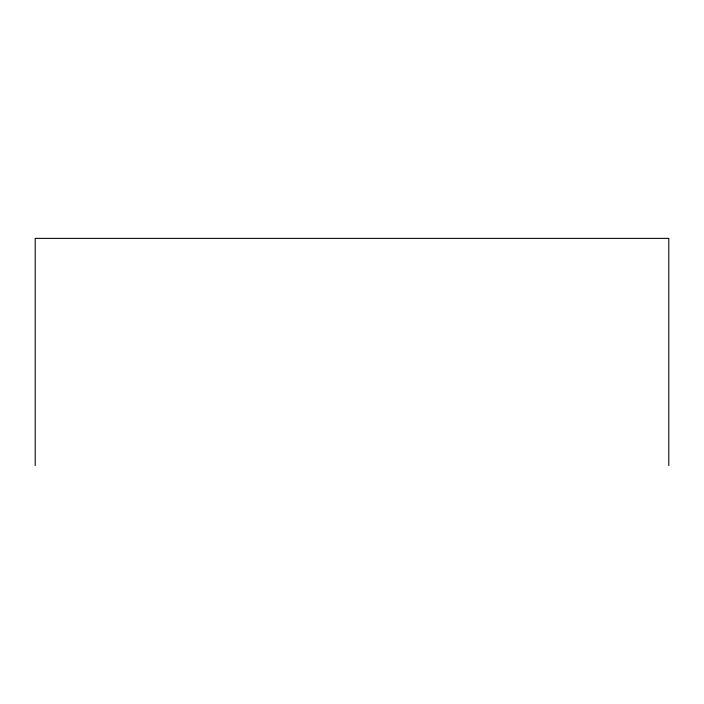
<?xml version="1.0" encoding="UTF-8"?>
<svg xmlns="http://www.w3.org/2000/svg" width="704" height="704" viewBox="0 0 704 704"><rect width="100%" height="100%" fill="white"/><g stroke="black" fill="none" stroke-linecap="round" stroke-linejoin="round"><path stroke-width="1.06" d="M668.8 465.617L668.8 238.383L35.2 238.383L35.2 465.617"/></g></svg>
